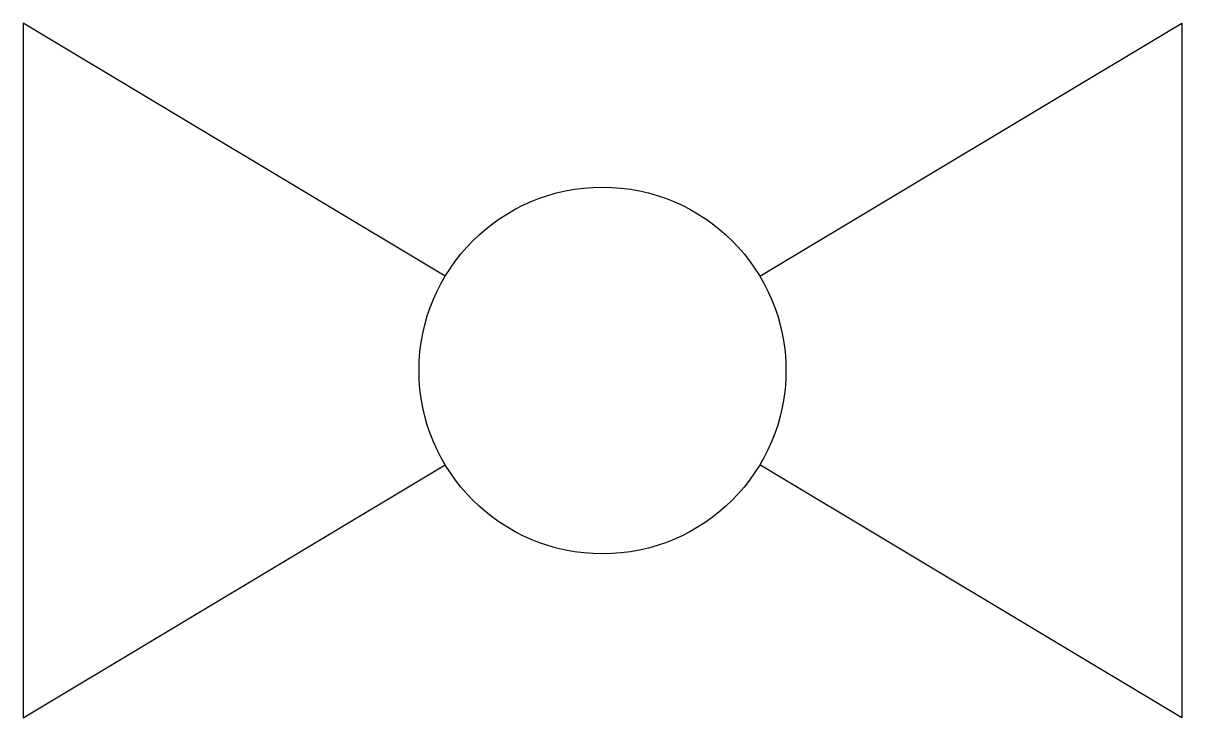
# Model space of a CAD drawing. Header units: millimetres. Extents: x -3 to 3, y -1.8 to 1.8.
import ezdxf

# ---------------------------------------------------------------- set-up
doc = ezdxf.new("R2010")
doc.units = ezdxf.units.MM

msp = doc.modelspace()

# ---------------------------------------------------------------- linework, layer by layer
at = {"color": 0, "linetype": 'Continuous', "lineweight": -2}
for points in [[(-0.8146, 0.4888), (-3, 1.8), (-3, -1.8), (-0.8146, -0.4888)], [(0.8146, 0.4888), (3, 1.8), (3, -1.8), (0.8146, -0.4888)]]:
    msp.add_lwpolyline(points, dxfattribs=at)
msp.add_circle((0, 0), 0.95, dxfattribs=at)

doc.saveas('drawing.dxf')
